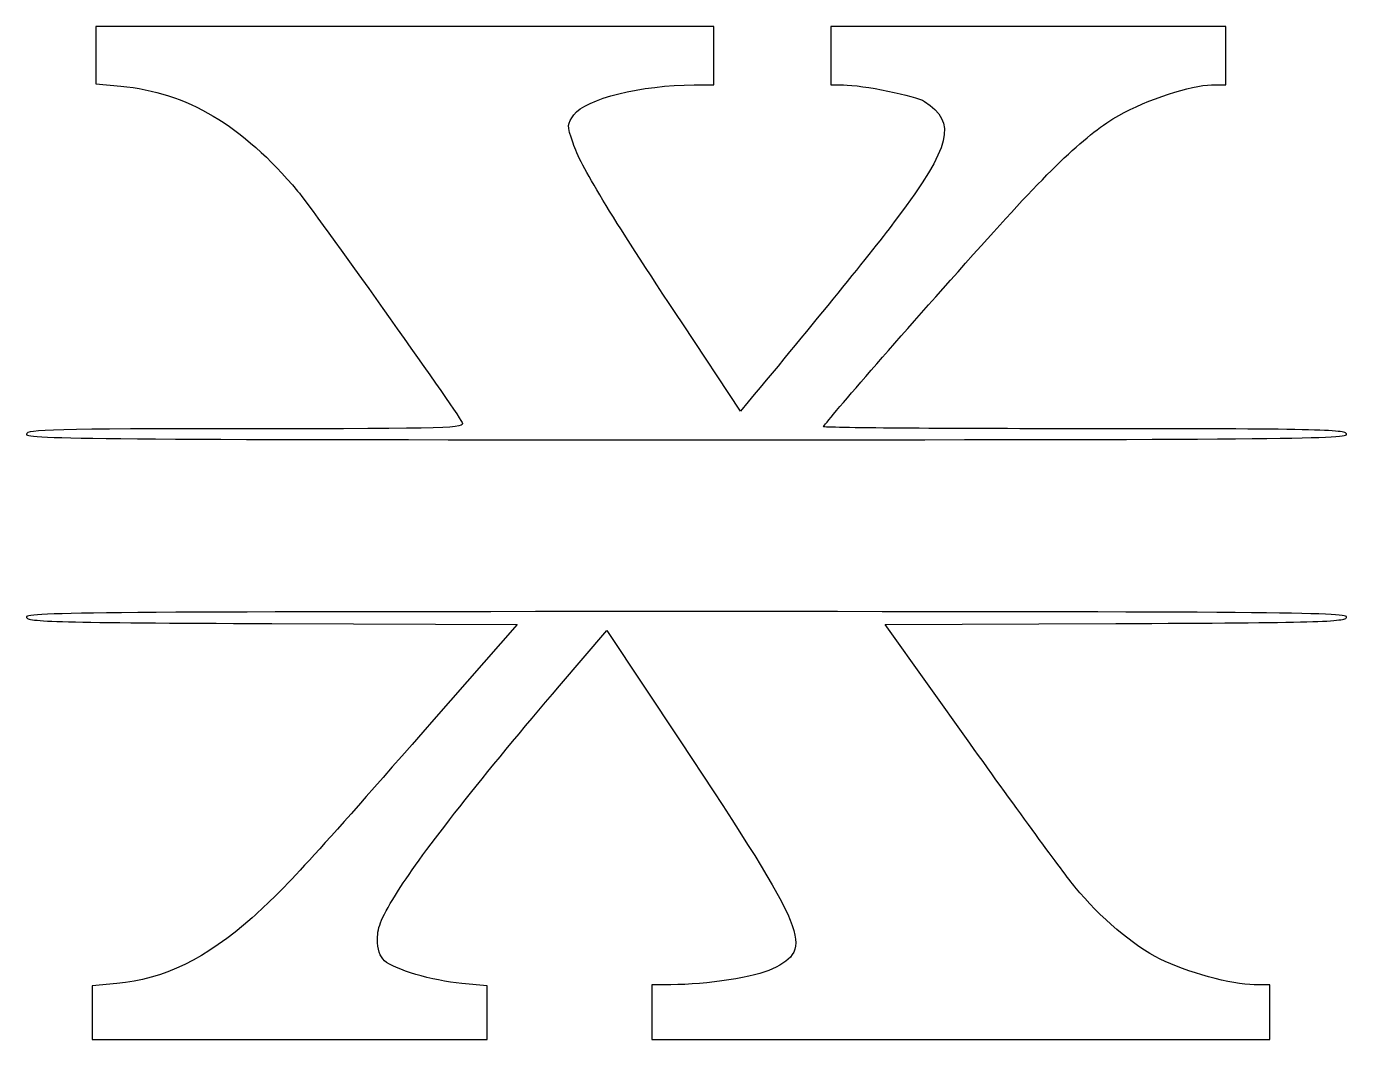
# Model space of a CAD drawing. Header units: centimetres. Extents: x -4.89 to 4.66, y -3.73 to 3.6.
import ezdxf

# ---------------------------------------------------------------- set-up
doc = ezdxf.new("R2010")
doc.units = ezdxf.units.CM
doc.header["$MEASUREMENT"] = 0
doc.layers.add('Layer 1', color=7, linetype='Continuous')

msp = doc.modelspace()

# ---------------------------------------------------------------- linework, layer by layer
at = {"layer": 'Layer 1'}
for points, knots in [([(-4.89457, 0.65137), (-4.89457, 0.68621), (-4.70044, 0.69106), (-3.30614, 0.69106), (-3.30614, 0.69106), (-1.80152, 0.69106), (-1.71902, 0.6935), (-1.74255, 0.73736), (-1.74255, 0.73736), (-1.79592, 0.83684), (-2.81802, 2.27363), (-2.93302, 2.41085), (-2.93302, 2.41085), (-3.33349, 2.88867), (-3.7311, 3.12433), (-4.21228, 3.16905), (-4.21228, 3.16905), (-4.21228, 3.16905), (-4.39186, 3.18574), (-4.39186, 3.18574), (-4.39186, 3.18574), (-4.39186, 3.18574), (-4.39186, 3.39361), (-4.39186, 3.39361), (-4.39186, 3.39361), (-4.39186, 3.39361), (-4.39186, 3.60148), (-4.39186, 3.60148), (-4.39186, 3.60148), (-4.39186, 3.60148), (-2.15613, 3.60148), (-2.15613, 3.60148), (-2.15613, 3.60148), (-2.15613, 3.60148), (0.0796, 3.60148), (0.0796, 3.60148), (0.0796, 3.60148), (0.0796, 3.60148), (0.0796, 3.38981), (0.0796, 3.38981), (0.0796, 3.38981), (0.0796, 3.38981), (0.0796, 3.17814), (0.0796, 3.17814), (0.0796, 3.17814), (0.0796, 3.17814), (-0.06401, 3.17814), (-0.06401, 3.17814), (-0.06401, 3.17814), (-0.44386, 3.17814), (-0.84848, 3.07785), (-0.93333, 2.96268), (-0.93333, 2.96268), (-0.983, 2.89526), (-0.98324, 2.88786), (-0.9399, 2.7574), (-0.9399, 2.7574), (-0.88425, 2.58985), (-0.68547, 2.26235), (-0.14605, 1.44948), (-0.14605, 1.44948), (-0.14605, 1.44948), (0.27245, 0.81883), (0.27245, 0.81883), (0.27245, 0.81883), (0.27245, 0.81883), (0.32816, 0.88561), (0.32816, 0.88561), (0.32816, 0.88561), (0.79422, 1.44426), (1.2311, 1.9831), (1.40154, 2.20949), (1.40154, 2.20949), (1.7963, 2.73384), (1.8378, 2.90814), (1.60386, 3.05904), (1.60386, 3.05904), (1.54106, 3.09955), (1.1531, 3.17814), (1.01595, 3.17814), (1.01595, 3.17814), (1.01595, 3.17814), (0.92627, 3.17814), (0.92627, 3.17814), (0.92627, 3.17814), (0.92627, 3.17814), (0.92627, 3.38981), (0.92627, 3.38981), (0.92627, 3.38981), (0.92627, 3.38981), (0.92627, 3.60148), (0.92627, 3.60148), (0.92627, 3.60148), (0.92627, 3.60148), (2.35502, 3.60148), (2.35502, 3.60148), (2.35502, 3.60148), (2.35502, 3.60148), (3.78377, 3.60148), (3.78377, 3.60148), (3.78377, 3.60148), (3.78377, 3.60148), (3.78377, 3.38981), (3.78377, 3.38981), (3.78377, 3.38981), (3.78377, 3.38981), (3.78377, 3.17814), (3.78377, 3.17814), (3.78377, 3.17814), (3.78377, 3.17814), (3.67894, 3.17814), (3.67894, 3.17814), (3.67894, 3.17814), (3.53526, 3.17814), (3.2148, 3.07254), (3.00867, 2.95726), (3.00867, 2.95726), (2.78346, 2.83132), (2.51544, 2.57758), (2.01228, 2.01397), (2.01228, 2.01397), (1.41238, 1.34199), (0.87334, 0.72288), (0.87334, 0.70584), (0.87334, 0.70584), (0.87334, 0.69771), (1.72464, 0.69106), (2.76511, 0.69106), (2.76511, 0.69106), (4.42905, 0.69106), (4.65688, 0.68628), (4.65688, 0.65137), (4.65688, 0.65137), (4.65688, 0.61624), (4.1086, 0.61168), (-0.11885, 0.61168), (-0.11885, 0.61168), (-4.3463, 0.61168), (-4.89458, 0.61624), (-4.89458, 0.65137), (-4.89458, 0.65137), (-4.89458, 0.65137), (-4.89457, 0.65137), (-4.89457, 0.65137)], [0, 0, 0, 0, 0.027027, 0.027027, 0.027027, 0.027027, 0.0540541, 0.0540541, 0.0540541, 0.0540541, 0.0810811, 0.0810811, 0.0810811, 0.0810811, 0.1081081, 0.1081081, 0.1081081, 0.1081081, 0.1351351, 0.1351351, 0.1351351, 0.1351351, 0.1621622, 0.1621622, 0.1621622, 0.1621622, 0.1891892, 0.1891892, 0.1891892, 0.1891892, 0.2162162, 0.2162162, 0.2162162, 0.2162162, 0.2432432, 0.2432432, 0.2432432, 0.2432432, 0.2702703, 0.2702703, 0.2702703, 0.2702703, 0.2972973, 0.2972973, 0.2972973, 0.2972973, 0.3243243, 0.3243243, 0.3243243, 0.3243243, 0.3513514, 0.3513514, 0.3513514, 0.3513514, 0.3783784, 0.3783784, 0.3783784, 0.3783784, 0.4054054, 0.4054054, 0.4054054, 0.4054054, 0.4324324, 0.4324324, 0.4324324, 0.4324324, 0.4594595, 0.4594595, 0.4594595, 0.4594595, 0.4864865, 0.4864865, 0.4864865, 0.4864865, 0.5135135, 0.5135135, 0.5135135, 0.5135135, 0.5405405, 0.5405405, 0.5405405, 0.5405405, 0.5675676, 0.5675676, 0.5675676, 0.5675676, 0.5945946, 0.5945946, 0.5945946, 0.5945946, 0.6216216, 0.6216216, 0.6216216, 0.6216216, 0.6486486, 0.6486486, 0.6486486, 0.6486486, 0.6756757, 0.6756757, 0.6756757, 0.6756757, 0.7027027, 0.7027027, 0.7027027, 0.7027027, 0.7297297, 0.7297297, 0.7297297, 0.7297297, 0.7567568, 0.7567568, 0.7567568, 0.7567568, 0.7837838, 0.7837838, 0.7837838, 0.7837838, 0.8108108, 0.8108108, 0.8108108, 0.8108108, 0.8378378, 0.8378378, 0.8378378, 0.8378378, 0.8648649, 0.8648649, 0.8648649, 0.8648649, 0.8918919, 0.8918919, 0.8918919, 0.8918919, 0.9189189, 0.9189189, 0.9189189, 0.9189189, 0.9459459, 0.9459459, 0.9459459, 0.9459459, 1, 1, 1, 1]), ([(-4.41832, -3.53289), (-4.41832, -3.53289), (-4.41832, -3.33829), (-4.41832, -3.33829), (-4.41832, -3.33829), (-4.41832, -3.33829), (-4.23973, -3.32263), (-4.23973, -3.32263), (-4.23973, -3.32263), (-3.90656, -3.29341), (-3.58934, -3.13896), (-3.26227, -2.84673), (-3.26227, -2.84673), (-3.0258, -2.63544), (-2.83132, -2.42344), (-1.94654, -1.41239), (-1.94654, -1.41239), (-1.94654, -1.41239), (-1.34453, -0.72447), (-1.34453, -0.72447), (-1.34453, -0.72447), (-1.34453, -0.72447), (-3.11955, -0.71767), (-3.11955, -0.71767), (-3.11955, -0.71767), (-4.67295, -0.71172), (-4.89457, -0.70594), (-4.89457, -0.67137), (-4.89457, -0.67137), (-4.89457, -0.63649), (-4.33629, -0.63187), (-0.11884, -0.63187), (-0.11884, -0.63187), (4.09801, -0.63187), (4.65689, -0.63649), (4.65689, -0.67136), (4.65689, -0.67136), (4.65689, -0.70589), (4.44701, -0.71171), (2.98742, -0.71766), (2.98742, -0.71766), (2.98742, -0.71766), (1.31795, -0.72447), (1.31795, -0.72447), (1.31795, -0.72447), (1.31795, -0.72447), (1.93158, -1.58437), (1.93158, -1.58437), (1.93158, -1.58437), (2.26908, -2.05731), (2.61118, -2.52494), (2.6918, -2.62355), (2.6918, -2.62355), (2.87271, -2.84482), (3.10996, -3.04569), (3.30913, -3.14623), (3.30913, -3.14623), (3.49164, -3.23836), (3.8309, -3.33062), (3.98718, -3.33062), (3.98718, -3.33062), (3.98718, -3.33062), (4.10126, -3.33062), (4.10126, -3.33062), (4.10126, -3.33062), (4.10126, -3.33062), (4.10126, -3.52906), (4.10126, -3.52906), (4.10126, -3.52906), (4.10126, -3.52906), (4.10126, -3.7275), (4.10126, -3.7275), (4.10126, -3.7275), (4.10126, -3.7275), (1.86553, -3.7275), (1.86553, -3.7275), (1.86553, -3.7275), (1.86553, -3.7275), (-0.3702, -3.7275), (-0.3702, -3.7275), (-0.3702, -3.7275), (-0.3702, -3.7275), (-0.3702, -3.52906), (-0.3702, -3.52906), (-0.3702, -3.52906), (-0.3702, -3.52906), (-0.3702, -3.33062), (-0.3702, -3.33062), (-0.3702, -3.33062), (-0.3702, -3.33062), (-0.23129, -3.33054), (-0.23129, -3.33054), (-0.23129, -3.33054), (0.02783, -3.33041), (0.3814, -3.27546), (0.50293, -3.21645), (0.50293, -3.21645), (0.80572, -3.06943), (0.76661, -2.9729), (-0.16571, -1.56617), (-0.16571, -1.56617), (-0.16571, -1.56617), (-0.69506, -0.76746), (-0.69506, -0.76746), (-0.69506, -0.76746), (-0.69506, -0.76746), (-1.03878, -1.1693), (-1.03878, -1.1693), (-1.03878, -1.1693), (-1.57391, -1.79491), (-2.03563, -2.38106), (-2.20234, -2.64644), (-2.20234, -2.64644), (-2.32497, -2.84165), (-2.35457, -2.91035), (-2.35457, -2.99976), (-2.35457, -2.99976), (-2.35457, -3.07552), (-2.33848, -3.12531), (-2.30389, -3.15662), (-2.30389, -3.15662), (-2.2328, -3.22096), (-1.95988, -3.30113), (-1.74352, -3.32124), (-1.74352, -3.32124), (-1.74352, -3.32124), (-1.56083, -3.33822), (-1.56083, -3.33822), (-1.56083, -3.33822), (-1.56083, -3.33822), (-1.56083, -3.53286), (-1.56083, -3.53286), (-1.56083, -3.53286), (-1.56083, -3.53286), (-1.56083, -3.7275), (-1.56083, -3.7275), (-1.56083, -3.7275), (-1.56083, -3.7275), (-2.98958, -3.7275), (-2.98958, -3.7275), (-2.98958, -3.7275), (-2.98958, -3.7275), (-4.41833, -3.7275), (-4.41833, -3.7275), (-4.41833, -3.7275), (-4.41833, -3.7275), (-4.41833, -3.5329), (-4.41833, -3.5329), (-4.41833, -3.5329), (-4.41833, -3.5329), (-4.41832, -3.53289), (-4.41832, -3.53289)], [0, 0, 0, 0, 0.025641, 0.025641, 0.025641, 0.025641, 0.0512821, 0.0512821, 0.0512821, 0.0512821, 0.0769231, 0.0769231, 0.0769231, 0.0769231, 0.1025641, 0.1025641, 0.1025641, 0.1025641, 0.1282051, 0.1282051, 0.1282051, 0.1282051, 0.1538462, 0.1538462, 0.1538462, 0.1538462, 0.1794872, 0.1794872, 0.1794872, 0.1794872, 0.2051282, 0.2051282, 0.2051282, 0.2051282, 0.2307692, 0.2307692, 0.2307692, 0.2307692, 0.2564103, 0.2564103, 0.2564103, 0.2564103, 0.2820513, 0.2820513, 0.2820513, 0.2820513, 0.3076923, 0.3076923, 0.3076923, 0.3076923, 0.3333333, 0.3333333, 0.3333333, 0.3333333, 0.3589744, 0.3589744, 0.3589744, 0.3589744, 0.3846154, 0.3846154, 0.3846154, 0.3846154, 0.4102564, 0.4102564, 0.4102564, 0.4102564, 0.4358974, 0.4358974, 0.4358974, 0.4358974, 0.4615385, 0.4615385, 0.4615385, 0.4615385, 0.4871795, 0.4871795, 0.4871795, 0.4871795, 0.5128205, 0.5128205, 0.5128205, 0.5128205, 0.5384615, 0.5384615, 0.5384615, 0.5384615, 0.5641026, 0.5641026, 0.5641026, 0.5641026, 0.5897436, 0.5897436, 0.5897436, 0.5897436, 0.6153846, 0.6153846, 0.6153846, 0.6153846, 0.6410256, 0.6410256, 0.6410256, 0.6410256, 0.6666667, 0.6666667, 0.6666667, 0.6666667, 0.6923077, 0.6923077, 0.6923077, 0.6923077, 0.7179487, 0.7179487, 0.7179487, 0.7179487, 0.7435897, 0.7435897, 0.7435897, 0.7435897, 0.7692308, 0.7692308, 0.7692308, 0.7692308, 0.7948718, 0.7948718, 0.7948718, 0.7948718, 0.8205128, 0.8205128, 0.8205128, 0.8205128, 0.8461538, 0.8461538, 0.8461538, 0.8461538, 0.8717949, 0.8717949, 0.8717949, 0.8717949, 0.8974359, 0.8974359, 0.8974359, 0.8974359, 0.9230769, 0.9230769, 0.9230769, 0.9230769, 0.9487179, 0.9487179, 0.9487179, 0.9487179, 1, 1, 1, 1])]:
    msp.add_open_spline(points, degree=3, knots=knots, dxfattribs=at)

doc.saveas('drawing.dxf')
